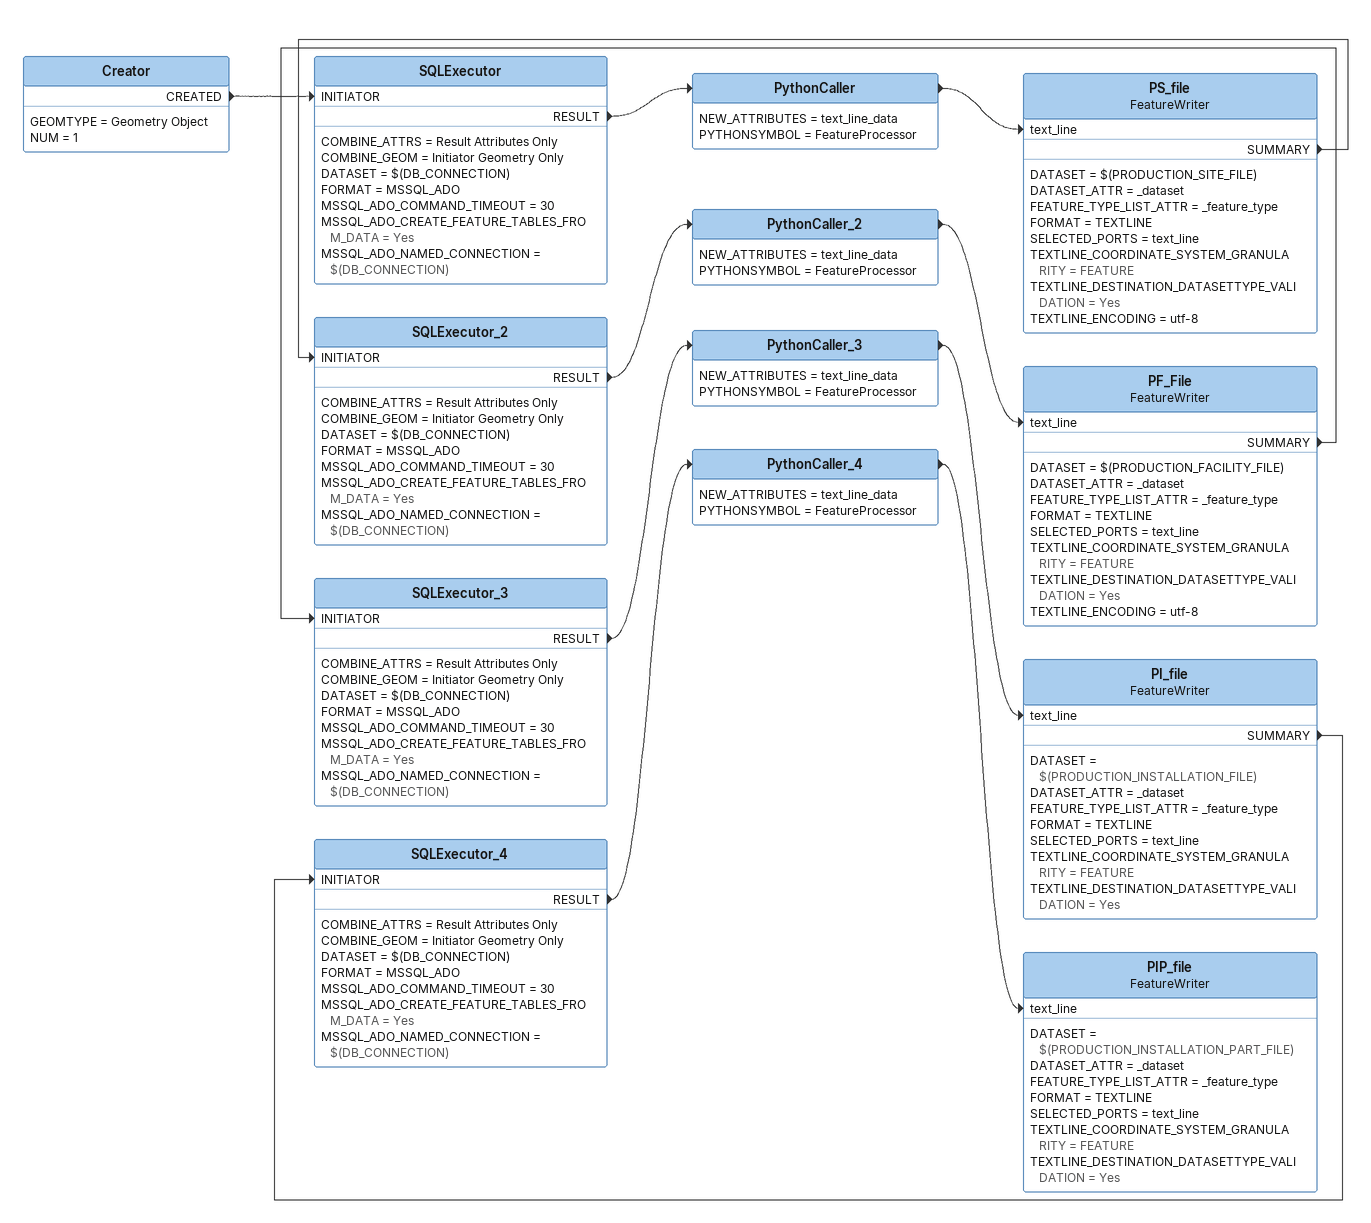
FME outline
Creator
    GEOMTYPE = Geometry Object
    NUM = 1
    CREATED -> SQLExecutor [INITIATOR]
SQLExecutor
    COMBINE_ATTRS = Result Attributes Only
    COMBINE_GEOM = Initiator Geometry Only
    DATASET = $(DB_CONNECTION)
    FORMAT = MSSQL_ADO
    MSSQL_ADO_COMMAND_TIMEOUT = 30
    MSSQL_ADO_CREATE_FEATURE_TABLES_FROM_DATA = Yes
    MSSQL_ADO_NAMED_CONNECTION = $(DB_CONNECTION)
    RESULT -> PythonCaller
PythonCaller
    NEW_ATTRIBUTES = text_line_data
    PYTHONSYMBOL = FeatureProcessor
    -> PS_file [text_line]
PS_file: FeatureWriter
    DATASET = $(PRODUCTION_SITE_FILE)
    DATASET_ATTR = _dataset
    FEATURE_TYPE_LIST_ATTR = _feature_type
    FORMAT = TEXTLINE
    SELECTED_PORTS = text_line
    TEXTLINE_COORDINATE_SYSTEM_GRANULARITY = FEATURE
    TEXTLINE_DESTINATION_DATASETTYPE_VALIDATION = Yes
    TEXTLINE_ENCODING = utf-8
    SUMMARY -> SQLExecutor_2 [INITIATOR]
SQLExecutor_2
    COMBINE_ATTRS = Result Attributes Only
    COMBINE_GEOM = Initiator Geometry Only
    DATASET = $(DB_CONNECTION)
    FORMAT = MSSQL_ADO
    MSSQL_ADO_COMMAND_TIMEOUT = 30
    MSSQL_ADO_CREATE_FEATURE_TABLES_FROM_DATA = Yes
    MSSQL_ADO_NAMED_CONNECTION = $(DB_CONNECTION)
    RESULT -> PythonCaller_2
PythonCaller_2
    NEW_ATTRIBUTES = text_line_data
    PYTHONSYMBOL = FeatureProcessor
    -> PF_File [text_line]
PF_File: FeatureWriter
    DATASET = $(PRODUCTION_FACILITY_FILE)
    DATASET_ATTR = _dataset
    FEATURE_TYPE_LIST_ATTR = _feature_type
    FORMAT = TEXTLINE
    SELECTED_PORTS = text_line
    TEXTLINE_COORDINATE_SYSTEM_GRANULARITY = FEATURE
    TEXTLINE_DESTINATION_DATASETTYPE_VALIDATION = Yes
    TEXTLINE_ENCODING = utf-8
    SUMMARY -> SQLExecutor_3 [INITIATOR]
SQLExecutor_3
    COMBINE_ATTRS = Result Attributes Only
    COMBINE_GEOM = Initiator Geometry Only
    DATASET = $(DB_CONNECTION)
    FORMAT = MSSQL_ADO
    MSSQL_ADO_COMMAND_TIMEOUT = 30
    MSSQL_ADO_CREATE_FEATURE_TABLES_FROM_DATA = Yes
    MSSQL_ADO_NAMED_CONNECTION = $(DB_CONNECTION)
    RESULT -> PythonCaller_3
PythonCaller_3
    NEW_ATTRIBUTES = text_line_data
    PYTHONSYMBOL = FeatureProcessor
    -> PI_file [text_line]
PI_file: FeatureWriter
    DATASET = $(PRODUCTION_INSTALLATION_FILE)
    DATASET_ATTR = _dataset
    FEATURE_TYPE_LIST_ATTR = _feature_type
    FORMAT = TEXTLINE
    SELECTED_PORTS = text_line
    TEXTLINE_COORDINATE_SYSTEM_GRANULARITY = FEATURE
    TEXTLINE_DESTINATION_DATASETTYPE_VALIDATION = Yes
    SUMMARY -> SQLExecutor_4 [INITIATOR]
SQLExecutor_4
    COMBINE_ATTRS = Result Attributes Only
    COMBINE_GEOM = Initiator Geometry Only
    DATASET = $(DB_CONNECTION)
    FORMAT = MSSQL_ADO
    MSSQL_ADO_COMMAND_TIMEOUT = 30
    MSSQL_ADO_CREATE_FEATURE_TABLES_FROM_DATA = Yes
    MSSQL_ADO_NAMED_CONNECTION = $(DB_CONNECTION)
    RESULT -> PythonCaller_4
PythonCaller_4
    NEW_ATTRIBUTES = text_line_data
    PYTHONSYMBOL = FeatureProcessor
    -> PIP_file [text_line]
PIP_file: FeatureWriter
    DATASET = $(PRODUCTION_INSTALLATION_PART_FILE)
    DATASET_ATTR = _dataset
    FEATURE_TYPE_LIST_ATTR = _feature_type
    FORMAT = TEXTLINE
    SELECTED_PORTS = text_line
    TEXTLINE_COORDINATE_SYSTEM_GRANULARITY = FEATURE
    TEXTLINE_DESTINATION_DATASETTYPE_VALIDATION = Yes
